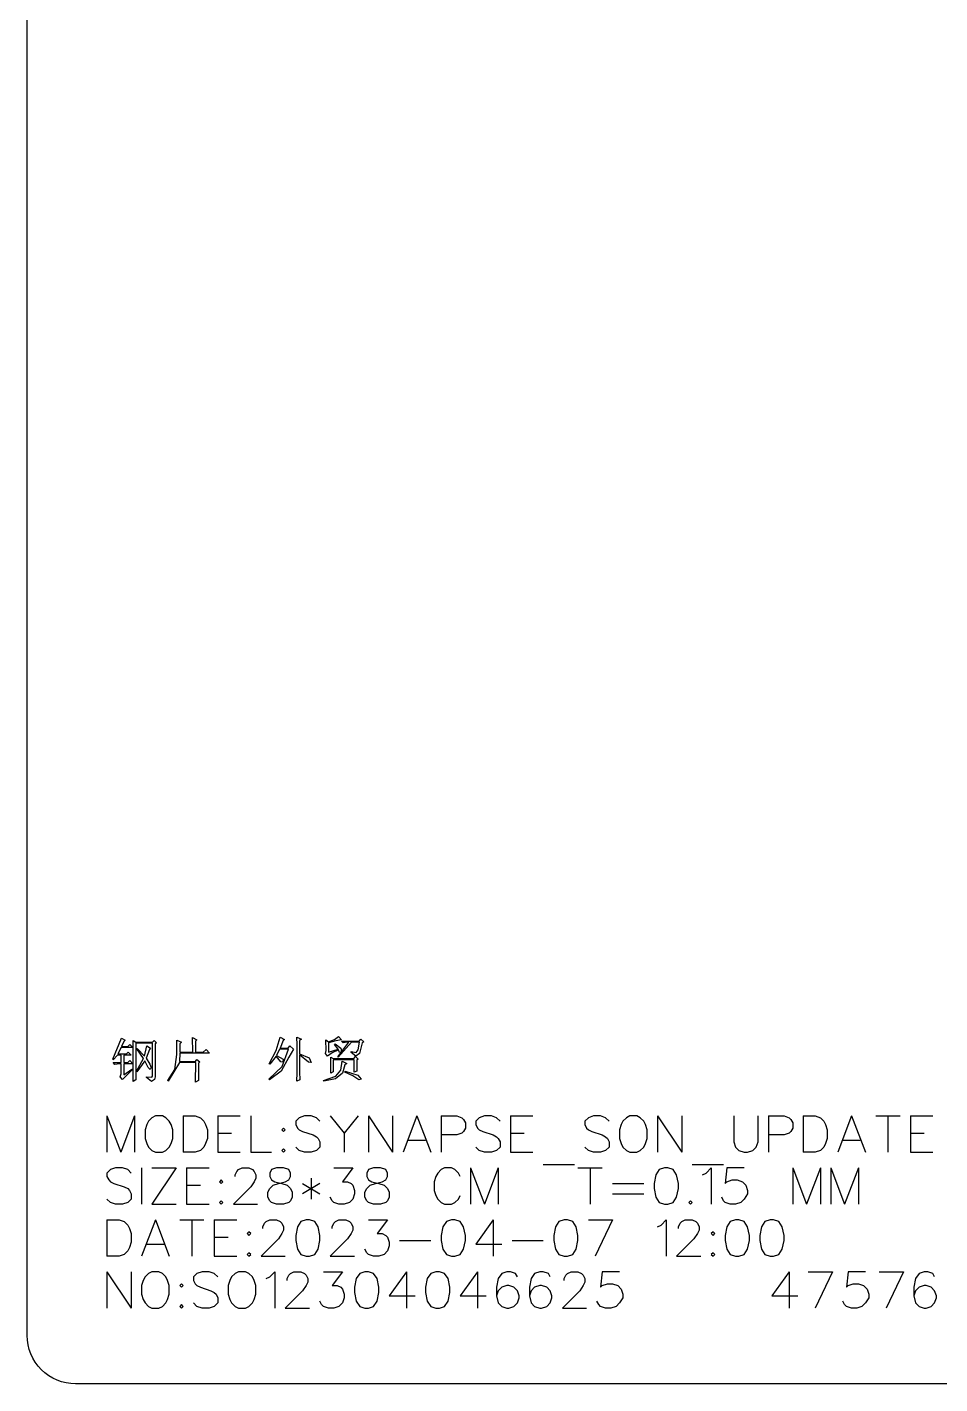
# Model space of a CAD drawing. Extents: x -190 to 190, y -140 to 140.
# Drawn here: x -190 to -95.9, y -140 to 0 of the extents above; entities that cross this region are included whole.
import ezdxf

# ---------------------------------------------------------------- set-up
doc = ezdxf.new("R2010")
doc.units = 0
doc.header["$MEASUREMENT"] = 0
doc.layers.get('0').update_dxf_attribs({"linetype": 'CONTINUOUS'})

msp = doc.modelspace()

# ---------------------------------------------------------------- linework, layer by layer
msp.add_lwpolyline([(-190.000156, 134.999756, -0.414214), (-185.000176, 139.999746), (-185.000176, 139.999746), (184.999844, 139.999746), (184.999844, 139.999746, -0.414214), (189.999824, 134.999756), (189.999824, 134.999756), (189.999824, -135.000244), (189.999824, -135.000244, -0.414214), (184.999844, -140.000234), (184.999844, -140.000234), (-185.000176, -140.000234), (-185.000176, -140.000234, -0.414214), (-190.000156, -135.000244), (-190.000156, -135.000244), (-190.000156, 134.999756)], format="xyb")
for points in [[(-180.035879, -108.10916), (-179.197871, -107.525166), (-179.197871, -107.525166), (-179.146895, -107.576162), (-179.146895, -107.576162), (-180.162871, -108.617168), (-180.162871, -108.617168), (-180.390879, -108.338164), (-180.390879, -108.338164), (-180.314883, -108.033164), (-180.314883, -108.033164), (-180.314883, -106.991172), (-180.314883, -106.991172), (-180.467871, -106.991172), (-180.467871, -106.991172), (-180.949883, -107.042168), (-180.949883, -107.042168), (-181.127871, -106.86417), (-181.127871, -106.86417), (-180.314883, -106.86417), (-180.314883, -106.86417), (-180.314883, -106.077168), (-180.314883, -106.077168), (-180.695879, -106.077168), (-180.695879, -106.077168), (-181.127871, -106.560166), (-181.127871, -106.560166), (-181.178887, -106.50916), (-181.178887, -106.50916), (-180.263867, -104.32416), (-180.263867, -104.32416), (-179.882891, -104.553164), (-179.882891, -104.553164), (-180.035879, -104.680166), (-180.035879, -104.680166), (-180.263867, -105.188164), (-180.263867, -105.188164), (-179.628887, -105.188164), (-179.628887, -105.188164), (-179.400879, -104.985166), (-179.400879, -104.985166), (-179.095879, -105.315166), (-179.095879, -105.315166), (-180.289883, -105.315166), (-180.289883, -105.315166), (-180.644883, -105.950166), (-180.644883, -105.950166), (-179.755879, -105.950166), (-179.755879, -105.950166), (-179.578887, -105.772168), (-179.578887, -105.772168), (-179.273867, -106.077168), (-179.273867, -106.077168), (-180.035879, -106.077168), (-180.035879, -106.077168), (-180.035879, -106.86417), (-180.035879, -106.86417), (-179.628887, -106.86417), (-179.628887, -106.86417), (-179.400879, -106.636162), (-179.400879, -106.636162), (-179.095879, -106.991172), (-179.095879, -106.991172), (-180.035879, -106.991172), (-180.035879, -106.991172), (-180.035879, -108.10916)], [(-179.070879, -108.795166), (-179.070879, -106.636162), (-179.070879, -106.636162), (-179.070879, -104.578164), (-179.070879, -104.578164), (-178.790879, -104.756162), (-178.790879, -104.756162), (-177.088887, -104.756162), (-177.088887, -104.756162), (-176.911875, -104.578164), (-176.911875, -104.578164), (-176.657891, -104.832168), (-176.657891, -104.832168), (-176.784863, -104.93417), (-176.784863, -104.93417), (-176.784863, -108.338164), (-176.784863, -108.338164), (-176.860879, -108.592168), (-176.860879, -108.592168), (-177.165879, -108.795166), (-177.165879, -108.795166), (-177.698887, -108.388174), (-177.698887, -108.388174), (-177.698887, -108.312158), (-177.698887, -108.312158), (-177.139883, -108.363164), (-177.139883, -108.363164), (-177.063887, -108.261172), (-177.063887, -108.261172), (-177.063887, -104.858164), (-177.063887, -104.858164), (-178.790879, -104.858164), (-178.790879, -104.858164), (-178.790879, -108.007158), (-178.790879, -108.007158), (-178.790879, -108.642158), (-178.790879, -108.642158), (-179.070879, -108.795166)], [(-174.269863, -105.89917), (-174.294883, -106.737168), (-174.294883, -106.737168), (-172.643867, -106.737168), (-172.643867, -106.737168), (-172.516875, -106.53417), (-172.516875, -106.53417), (-172.186875, -106.788154), (-172.186875, -106.788154), (-172.339863, -106.915156), (-172.339863, -106.915156), (-172.313867, -108.71917), (-172.313867, -108.71917), (-172.643867, -108.871162), (-172.643867, -108.871162), (-172.618887, -106.86417), (-172.618887, -106.86417), (-174.294883, -106.86417), (-174.294883, -106.86417), (-175.463887, -108.76916), (-175.463887, -108.76916), (-175.488867, -108.693164), (-175.488867, -108.693164), (-174.752871, -107.576162), (-174.752871, -107.576162), (-174.548887, -106.026172), (-174.548887, -106.026172), (-174.548887, -104.528154), (-174.548887, -104.528154), (-174.091875, -104.756162), (-174.091875, -104.756162), (-174.269863, -104.90917), (-174.269863, -104.90917), (-174.269863, -105.772168), (-174.269863, -105.772168), (-172.923887, -105.772168), (-172.923887, -105.772168), (-172.948887, -104.27417), (-172.948887, -104.27417), (-172.491875, -104.502168), (-172.491875, -104.502168), (-172.643867, -104.655166), (-172.643867, -104.655166), (-172.643867, -105.772168), (-172.643867, -105.772168), (-171.831875, -105.772168), (-171.831875, -105.772168), (-171.526875, -105.493154), (-171.526875, -105.493154), (-171.196875, -105.89917), (-171.196875, -105.89917), (-174.269863, -105.89917)], [(-163.916309, -104.227168), (-163.459111, -104.481172), (-163.459111, -104.481172), (-163.611514, -104.582773), (-163.611514, -104.582773), (-163.916309, -105.370166), (-163.916309, -105.370166), (-163.078115, -105.370166), (-163.078115, -105.370166), (-162.925703, -105.141563), (-162.925703, -105.141563), (-162.519307, -105.471777), (-162.519307, -105.471777), (-163.001914, -106.309961), (-163.001914, -106.309961), (-163.814707, -107.757764), (-163.814707, -107.757764), (-165.008516, -108.621377), (-165.008516, -108.621377), (-165.059316, -108.570576), (-165.059316, -108.570576), (-163.713115, -107.249766), (-163.713115, -107.249766), (-163.052705, -105.471777), (-163.052705, -105.471777), (-163.967109, -105.471777), (-163.967109, -105.471777), (-164.271914, -106.132168), (-164.271914, -106.132168), (-163.611514, -106.513174), (-163.611514, -106.513174), (-163.636904, -106.817979), (-163.636904, -106.817979), (-163.840117, -106.767158), (-163.840117, -106.767158), (-164.322695, -106.208369), (-164.322695, -106.208369), (-164.983105, -107.021172), (-164.983105, -107.021172), (-165.033906, -106.970371), (-165.033906, -106.970371), (-164.322695, -105.62417), (-164.322695, -105.62417), (-163.916309, -104.227168)], [(-161.909717, -106.055977), (-161.909717, -107.808574), (-161.909717, -107.808574), (-161.884307, -108.621377), (-161.884307, -108.621377), (-162.189111, -108.77377), (-162.189111, -108.77377), (-162.163701, -107.910176), (-162.163701, -107.910176), (-162.163701, -105.039971), (-162.163701, -105.039971), (-162.189111, -104.227168), (-162.189111, -104.227168), (-161.706504, -104.430361), (-161.706504, -104.430361), (-161.909717, -104.582773), (-161.909717, -104.582773), (-161.909717, -105.954365), (-161.909717, -105.954365), (-160.919111, -106.360762), (-160.919111, -106.360762), (-160.715908, -106.843369), (-160.715908, -106.843369), (-160.995303, -106.817979), (-160.995303, -106.817979), (-161.909717, -106.055977)], [(-158.91251, -105.776563), (-157.921914, -105.471777), (-157.921914, -105.471777), (-158.3029, -104.98917), (-158.3029, -104.98917), (-158.252109, -104.938369), (-158.252109, -104.938369), (-157.64251, -105.370166), (-157.64251, -105.370166), (-157.591719, -105.751172), (-157.591719, -105.751172), (-157.794912, -105.801973), (-157.794912, -105.801973), (-157.896504, -105.547969), (-157.896504, -105.547969), (-158.531514, -105.852764), (-158.531514, -105.852764), (-159.039512, -106.208369), (-159.039512, -106.208369), (-159.242705, -105.928975), (-159.242705, -105.928975), (-159.166514, -105.62417), (-159.166514, -105.62417), (-159.191904, -104.506563), (-159.191904, -104.506563), (-158.91251, -104.709775), (-158.91251, -104.709775), (-158.3029, -104.481172), (-158.3029, -104.481172), (-157.896504, -104.150967), (-157.896504, -104.150967), (-157.566309, -104.506563), (-157.566309, -104.506563), (-158.150508, -104.608164), (-158.150508, -104.608164), (-158.91251, -104.811367), (-158.91251, -104.811367), (-158.91251, -105.776563)], [(-157.591719, -104.633574), (-155.76291, -104.633574), (-155.76291, -104.633574), (-155.585107, -104.430361), (-155.585107, -104.430361), (-155.280303, -104.709775), (-155.280303, -104.709775), (-155.458105, -104.811367), (-155.458105, -104.811367), (-155.712109, -105.903564), (-155.712109, -105.903564), (-156.118516, -106.208369), (-156.118516, -106.208369), (-156.601113, -105.801973), (-156.601113, -105.801973), (-156.575713, -105.725762), (-156.575713, -105.725762), (-156.067715, -105.801973), (-156.067715, -105.801973), (-155.864512, -105.547969), (-155.864512, -105.547969), (-155.7375, -104.760576), (-155.7375, -104.760576), (-156.550303, -104.760576), (-156.550303, -104.760576), (-157.921914, -106.309961), (-157.921914, -106.309961), (-157.947314, -106.25917), (-157.947314, -106.25917), (-156.829717, -104.760576), (-156.829717, -104.760576), (-156.956699, -104.760576), (-156.956699, -104.760576), (-157.413916, -104.811367), (-157.413916, -104.811367), (-157.591719, -104.633574)], [(-178.638867, -105.391162), (-177.901875, -106.17916), (-177.901875, -106.17916), (-177.647871, -105.137168), (-177.647871, -105.137168), (-177.266875, -105.366172), (-177.266875, -105.366172), (-177.393887, -105.493154), (-177.393887, -105.493154), (-177.723887, -106.407168), (-177.723887, -106.407168), (-177.342871, -107.017158), (-177.342871, -107.017158), (-177.215879, -107.372168), (-177.215879, -107.372168), (-177.317871, -107.576162), (-177.317871, -107.576162), (-177.520879, -107.372168), (-177.520879, -107.372168), (-177.850879, -106.687158), (-177.850879, -106.687158), (-178.689883, -107.80416), (-178.689883, -107.80416), (-178.739883, -107.753174), (-178.739883, -107.753174), (-178.003887, -106.433164), (-178.003887, -106.433164), (-178.689883, -105.442168), (-178.689883, -105.442168), (-178.638867, -105.391162)], [(-156.016914, -106.614766), (-155.991514, -107.757764), (-155.991514, -107.757764), (-156.270908, -107.859375), (-156.270908, -107.859375), (-156.270908, -106.563975), (-156.270908, -106.563975), (-158.429902, -106.563975), (-158.429902, -106.563975), (-158.429902, -107.808574), (-158.429902, -107.808574), (-158.683906, -107.935566), (-158.683906, -107.935566), (-158.683906, -107.148174), (-158.683906, -107.148174), (-158.683906, -106.309961), (-158.683906, -106.309961), (-158.429902, -106.436973), (-158.429902, -106.436973), (-156.296309, -106.436973), (-156.296309, -106.436973), (-156.143906, -106.233779), (-156.143906, -106.233779), (-155.864512, -106.487764), (-155.864512, -106.487764), (-156.016914, -106.614766)], [(-157.515508, -106.716367), (-157.03291, -106.944961), (-157.03291, -106.944961), (-157.236113, -107.071963), (-157.236113, -107.071963), (-157.490107, -107.960967), (-157.490107, -107.960967), (-158.201309, -108.519766), (-158.201309, -108.519766), (-159.420508, -108.77377), (-159.420508, -108.77377), (-159.445908, -108.697559), (-159.445908, -108.697559), (-158.150508, -108.265771), (-158.150508, -108.265771), (-157.64251, -107.630771), (-157.64251, -107.630771), (-157.515508, -106.716367)], [(-157.236113, -107.833965), (-157.210703, -107.757764), (-157.210703, -107.757764), (-155.889912, -108.13877), (-155.889912, -108.13877), (-155.559707, -108.570576), (-155.559707, -108.570576), (-155.788301, -108.646768), (-155.788301, -108.646768), (-156.39791, -108.214971), (-156.39791, -108.214971), (-157.236113, -107.833965)], [(-181.77125, -112.361357), (-181.77125, -116.111357)], [(-181.77125, -112.361357), (-180.342676, -116.111357)], [(-178.914102, -112.361357), (-180.342676, -116.111357)], [(-178.914102, -112.361357), (-178.914102, -116.111357)], [(-176.77123, -112.361357), (-177.128398, -112.539932), (-177.128398, -112.539932), (-177.485527, -112.89707), (-177.485527, -112.89707), (-177.664102, -113.254219), (-177.664102, -113.254219), (-177.842676, -113.789932), (-177.842676, -113.789932), (-177.842676, -114.682783), (-177.842676, -114.682783), (-177.664102, -115.218506), (-177.664102, -115.218506), (-177.485527, -115.575645), (-177.485527, -115.575645), (-177.128398, -115.932773), (-177.128398, -115.932773), (-176.77123, -116.111357), (-176.77123, -116.111357), (-176.056953, -116.111357), (-176.056953, -116.111357), (-175.699824, -115.932773), (-175.699824, -115.932773), (-175.342676, -115.575645), (-175.342676, -115.575645), (-175.164102, -115.218506), (-175.164102, -115.218506), (-174.985527, -114.682783), (-174.985527, -114.682783), (-174.985527, -113.789932), (-174.985527, -113.789932), (-175.164102, -113.254219), (-175.164102, -113.254219), (-175.342676, -112.89707), (-175.342676, -112.89707), (-175.699824, -112.539932), (-175.699824, -112.539932), (-176.056953, -112.361357), (-176.056953, -112.361357), (-176.77123, -112.361357)], [(-173.914102, -112.361357), (-173.914102, -116.111357)], [(-173.914102, -112.361357), (-172.664102, -112.361357), (-172.664102, -112.361357), (-172.128379, -112.539932), (-172.128379, -112.539932), (-171.77125, -112.89707), (-171.77125, -112.89707), (-171.592676, -113.254219), (-171.592676, -113.254219), (-171.414102, -113.789932), (-171.414102, -113.789932), (-171.414102, -114.682783), (-171.414102, -114.682783), (-171.592676, -115.218506), (-171.592676, -115.218506), (-171.77125, -115.575645), (-171.77125, -115.575645), (-172.128379, -115.932773), (-172.128379, -115.932773), (-172.664102, -116.111357), (-172.664102, -116.111357), (-173.914102, -116.111357)], [(-170.342676, -112.361357), (-170.342676, -116.111357)], [(-170.342676, -112.361357), (-168.02125, -112.361357)], [(-166.949805, -112.361357), (-166.949805, -116.111357)], [(-159.806953, -112.89707), (-160.164102, -112.539932), (-160.164102, -112.539932), (-160.699814, -112.361357), (-160.699814, -112.361357), (-161.414102, -112.361357), (-161.414102, -112.361357), (-161.949814, -112.539932), (-161.949814, -112.539932), (-162.306963, -112.89707), (-162.306963, -112.89707), (-162.306963, -113.254219), (-162.306963, -113.254219), (-162.128389, -113.611357), (-162.128389, -113.611357), (-161.949814, -113.789932), (-161.949814, -113.789932), (-161.592676, -113.968496), (-161.592676, -113.968496), (-160.52124, -114.325645), (-160.52124, -114.325645), (-160.164102, -114.504219), (-160.164102, -114.504219), (-159.985527, -114.682783), (-159.985527, -114.682783), (-159.806953, -115.039932), (-159.806953, -115.039932), (-159.806953, -115.575645), (-159.806953, -115.575645), (-160.164102, -115.932773), (-160.164102, -115.932773), (-160.699814, -116.111357), (-160.699814, -116.111357), (-161.414102, -116.111357), (-161.414102, -116.111357), (-161.949814, -115.932773), (-161.949814, -115.932773), (-162.306963, -115.575645)], [(-158.735527, -112.361357), (-157.306953, -114.14707), (-157.306953, -114.14707), (-157.306953, -116.111357)], [(-155.878379, -112.361357), (-157.306953, -114.14707)], [(-154.806953, -112.361357), (-154.806953, -116.111357)], [(-154.806953, -112.361357), (-152.306963, -116.111357)], [(-152.306963, -112.361357), (-152.306963, -116.111357)], [(-149.806963, -112.361357), (-151.235537, -116.111357)], [(-149.806963, -112.361357), (-148.378389, -116.111357)], [(-147.306963, -112.361357), (-147.306963, -116.111357)], [(-147.306963, -112.361357), (-145.699814, -112.361357), (-145.699814, -112.361357), (-145.164102, -112.539932), (-145.164102, -112.539932), (-144.985527, -112.718496), (-144.985527, -112.718496), (-144.806963, -113.075645), (-144.806963, -113.075645), (-144.806963, -113.611357), (-144.806963, -113.611357), (-144.985527, -113.968496), (-144.985527, -113.968496), (-145.164102, -114.14707), (-145.164102, -114.14707), (-145.699814, -114.325645), (-145.699814, -114.325645), (-147.306963, -114.325645)], [(-141.235527, -112.89707), (-141.592686, -112.539932), (-141.592686, -112.539932), (-142.128389, -112.361357), (-142.128389, -112.361357), (-142.842676, -112.361357), (-142.842676, -112.361357), (-143.378389, -112.539932), (-143.378389, -112.539932), (-143.735527, -112.89707), (-143.735527, -112.89707), (-143.735527, -113.254219), (-143.735527, -113.254219), (-143.556963, -113.611357), (-143.556963, -113.611357), (-143.378389, -113.789932), (-143.378389, -113.789932), (-143.02124, -113.968496), (-143.02124, -113.968496), (-141.949814, -114.325645), (-141.949814, -114.325645), (-141.592686, -114.504219), (-141.592686, -114.504219), (-141.414102, -114.682783), (-141.414102, -114.682783), (-141.235527, -115.039932), (-141.235527, -115.039932), (-141.235527, -115.575645), (-141.235527, -115.575645), (-141.592686, -115.932773), (-141.592686, -115.932773), (-142.128389, -116.111357), (-142.128389, -116.111357), (-142.842676, -116.111357), (-142.842676, -116.111357), (-143.378389, -115.932773), (-143.378389, -115.932773), (-143.735527, -115.575645)], [(-140.164111, -112.361357), (-140.164111, -116.111357)], [(-140.164111, -112.361357), (-137.842666, -112.361357)], [(-129.985527, -112.89707), (-130.342676, -112.539932), (-130.342676, -112.539932), (-130.878389, -112.361357), (-130.878389, -112.361357), (-131.592676, -112.361357), (-131.592676, -112.361357), (-132.128389, -112.539932), (-132.128389, -112.539932), (-132.485537, -112.89707), (-132.485537, -112.89707), (-132.485537, -113.254219), (-132.485537, -113.254219), (-132.306963, -113.611357), (-132.306963, -113.611357), (-132.128389, -113.789932), (-132.128389, -113.789932), (-131.77125, -113.968496), (-131.77125, -113.968496), (-130.699814, -114.325645), (-130.699814, -114.325645), (-130.342676, -114.504219), (-130.342676, -114.504219), (-130.164102, -114.682783), (-130.164102, -114.682783), (-129.985527, -115.039932), (-129.985527, -115.039932), (-129.985527, -115.575645), (-129.985527, -115.575645), (-130.342676, -115.932773), (-130.342676, -115.932773), (-130.878389, -116.111357), (-130.878389, -116.111357), (-131.592676, -116.111357), (-131.592676, -116.111357), (-132.128389, -115.932773), (-132.128389, -115.932773), (-132.485537, -115.575645)], [(-127.842676, -112.361357), (-128.199814, -112.539932), (-128.199814, -112.539932), (-128.556963, -112.89707), (-128.556963, -112.89707), (-128.735527, -113.254219), (-128.735527, -113.254219), (-128.914102, -113.789932), (-128.914102, -113.789932), (-128.914102, -114.682783), (-128.914102, -114.682783), (-128.735527, -115.218506), (-128.735527, -115.218506), (-128.556963, -115.575645), (-128.556963, -115.575645), (-128.199814, -115.932773), (-128.199814, -115.932773), (-127.842676, -116.111357), (-127.842676, -116.111357), (-127.128389, -116.111357), (-127.128389, -116.111357), (-126.77124, -115.932773), (-126.77124, -115.932773), (-126.414102, -115.575645), (-126.414102, -115.575645), (-126.235527, -115.218506), (-126.235527, -115.218506), (-126.056953, -114.682783), (-126.056953, -114.682783), (-126.056953, -113.789932), (-126.056953, -113.789932), (-126.235527, -113.254219), (-126.235527, -113.254219), (-126.414102, -112.89707), (-126.414102, -112.89707), (-126.77124, -112.539932), (-126.77124, -112.539932), (-127.128389, -112.361357), (-127.128389, -112.361357), (-127.842676, -112.361357)], [(-124.985537, -112.361357), (-124.985537, -116.111357)], [(-124.985537, -112.361357), (-122.485537, -116.111357)], [(-122.485537, -112.361357), (-122.485537, -116.111357)], [(-117.128398, -112.361357), (-117.128398, -115.039932), (-117.128398, -115.039932), (-116.949814, -115.575645), (-116.949814, -115.575645), (-116.592676, -115.932773), (-116.592676, -115.932773), (-116.056963, -116.111357), (-116.056963, -116.111357), (-115.699824, -116.111357), (-115.699824, -116.111357), (-115.164111, -115.932773), (-115.164111, -115.932773), (-114.806963, -115.575645), (-114.806963, -115.575645), (-114.628389, -115.039932), (-114.628389, -115.039932), (-114.628389, -112.361357)], [(-113.556963, -112.361357), (-113.556963, -116.111357)], [(-113.556963, -112.361357), (-111.949814, -112.361357), (-111.949814, -112.361357), (-111.414102, -112.539932), (-111.414102, -112.539932), (-111.235537, -112.718496), (-111.235537, -112.718496), (-111.056963, -113.075645), (-111.056963, -113.075645), (-111.056963, -113.611357), (-111.056963, -113.611357), (-111.235537, -113.968496), (-111.235537, -113.968496), (-111.414102, -114.14707), (-111.414102, -114.14707), (-111.949814, -114.325645), (-111.949814, -114.325645), (-113.556963, -114.325645)], [(-109.985537, -112.361357), (-109.985537, -116.111357)], [(-109.985537, -112.361357), (-108.735527, -112.361357), (-108.735527, -112.361357), (-108.199824, -112.539932), (-108.199824, -112.539932), (-107.842676, -112.89707), (-107.842676, -112.89707), (-107.664111, -113.254219), (-107.664111, -113.254219), (-107.485537, -113.789932), (-107.485537, -113.789932), (-107.485537, -114.682783), (-107.485537, -114.682783), (-107.664111, -115.218506), (-107.664111, -115.218506), (-107.842676, -115.575645), (-107.842676, -115.575645), (-108.199824, -115.932773), (-108.199824, -115.932773), (-108.735527, -116.111357), (-108.735527, -116.111357), (-109.985537, -116.111357)], [(-104.985537, -112.361357), (-106.414102, -116.111357)], [(-104.985537, -112.361357), (-103.556963, -116.111357)], [(-102.485537, -112.361357), (-99.985537, -112.361357)], [(-101.235527, -112.361357), (-101.235527, -116.111357)], [(-98.914111, -112.361357), (-98.914111, -116.111357)], [(-98.914111, -112.361357), (-96.592676, -112.361357)], [(-170.342676, -114.14707), (-168.914102, -114.14707)], [(-163.556963, -113.611357), (-163.735527, -113.789932), (-163.735527, -113.789932), (-163.556963, -113.968496), (-163.556963, -113.968496), (-163.378389, -113.789932), (-163.378389, -113.789932), (-163.556963, -113.611357)], [(-140.164111, -114.14707), (-138.735537, -114.14707)], [(-98.914111, -114.14707), (-97.485537, -114.14707)], [(-170.342676, -116.111357), (-168.02125, -116.111357)], [(-166.949805, -116.111357), (-164.806953, -116.111357)], [(-163.556963, -115.754219), (-163.735527, -115.932773), (-163.735527, -115.932773), (-163.556963, -116.111357), (-163.556963, -116.111357), (-163.378389, -115.932773), (-163.378389, -115.932773), (-163.556963, -115.754219)], [(-150.699824, -114.861357), (-148.914102, -114.861357)], [(-140.164111, -116.111357), (-137.842666, -116.111357)], [(-105.878389, -114.861357), (-104.092676, -114.861357)], [(-98.914111, -116.111357), (-96.592676, -116.111357)], [(-136.77125, -117.361348), (-133.556963, -117.361348)], [(-121.414111, -117.361348), (-118.199814, -117.361348)], [(-179.27125, -118.254219), (-179.628379, -117.897061), (-179.628379, -117.897061), (-180.164102, -117.718506), (-180.164102, -117.718506), (-180.878379, -117.718506), (-180.878379, -117.718506), (-181.414102, -117.897061), (-181.414102, -117.897061), (-181.77125, -118.254219), (-181.77125, -118.254219), (-181.77125, -118.611348), (-181.77125, -118.611348), (-181.592676, -118.968506), (-181.592676, -118.968506), (-181.414102, -119.147061), (-181.414102, -119.147061), (-181.056953, -119.325635), (-181.056953, -119.325635), (-179.985527, -119.682793), (-179.985527, -119.682793), (-179.628379, -119.861348), (-179.628379, -119.861348), (-179.449805, -120.039922), (-179.449805, -120.039922), (-179.27125, -120.39708), (-179.27125, -120.39708), (-179.27125, -120.932783), (-179.27125, -120.932783), (-179.628379, -121.289922), (-179.628379, -121.289922), (-180.164102, -121.468496), (-180.164102, -121.468496), (-180.878379, -121.468496), (-180.878379, -121.468496), (-181.414102, -121.289922), (-181.414102, -121.289922), (-181.77125, -120.932783)], [(-178.199805, -117.718506), (-178.199805, -121.468496)], [(-174.628398, -117.718506), (-177.128398, -121.468496)], [(-177.128398, -117.718506), (-174.628398, -117.718506)], [(-173.556953, -117.718506), (-173.556953, -121.468496)], [(-173.556953, -117.718506), (-171.235527, -117.718506)], [(-169.985527, -118.968506), (-170.164102, -119.147061), (-170.164102, -119.147061), (-169.985527, -119.325635), (-169.985527, -119.325635), (-169.806953, -119.147061), (-169.806953, -119.147061), (-169.985527, -118.968506)], [(-168.556953, -118.611348), (-168.556953, -118.432793), (-168.556953, -118.432793), (-168.378379, -118.075635), (-168.378379, -118.075635), (-168.199824, -117.897061), (-168.199824, -117.897061), (-167.842676, -117.718506), (-167.842676, -117.718506), (-167.128379, -117.718506), (-167.128379, -117.718506), (-166.77125, -117.897061), (-166.77125, -117.897061), (-166.592676, -118.075635), (-166.592676, -118.075635), (-166.414102, -118.432793), (-166.414102, -118.432793), (-166.414102, -118.789922), (-166.414102, -118.789922), (-166.592676, -119.147061), (-166.592676, -119.147061), (-166.949805, -119.682793), (-166.949805, -119.682793), (-168.735527, -121.468496), (-168.735527, -121.468496), (-166.235527, -121.468496)], [(-164.27125, -117.718506), (-164.806953, -117.897061), (-164.806953, -117.897061), (-164.985527, -118.254219), (-164.985527, -118.254219), (-164.985527, -118.611348), (-164.985527, -118.611348), (-164.806953, -118.968506), (-164.806953, -118.968506), (-164.449805, -119.147061), (-164.449805, -119.147061), (-163.735527, -119.325635), (-163.735527, -119.325635), (-163.199814, -119.504209), (-163.199814, -119.504209), (-162.842676, -119.861348), (-162.842676, -119.861348), (-162.664102, -120.218496), (-162.664102, -120.218496), (-162.664102, -120.754209), (-162.664102, -120.754209), (-162.842676, -121.111348), (-162.842676, -121.111348), (-163.02124, -121.289922), (-163.02124, -121.289922), (-163.556963, -121.468496), (-163.556963, -121.468496), (-164.27125, -121.468496), (-164.27125, -121.468496), (-164.806953, -121.289922), (-164.806953, -121.289922), (-164.985527, -121.111348), (-164.985527, -121.111348), (-165.164102, -120.754209), (-165.164102, -120.754209), (-165.164102, -120.218496), (-165.164102, -120.218496), (-164.985527, -119.861348), (-164.985527, -119.861348), (-164.628379, -119.504209), (-164.628379, -119.504209), (-164.092676, -119.325635), (-164.092676, -119.325635), (-163.378389, -119.147061), (-163.378389, -119.147061), (-163.02124, -118.968506), (-163.02124, -118.968506), (-162.842676, -118.611348), (-162.842676, -118.611348), (-162.842676, -118.254219), (-162.842676, -118.254219), (-163.02124, -117.897061), (-163.02124, -117.897061), (-163.556963, -117.718506), (-163.556963, -117.718506), (-164.27125, -117.718506)], [(-160.699814, -118.789922), (-160.699814, -120.932783)], [(-158.378389, -117.718506), (-156.414111, -117.718506), (-156.414111, -117.718506), (-157.485527, -119.147061), (-157.485527, -119.147061), (-156.949814, -119.147061), (-156.949814, -119.147061), (-156.592666, -119.325635), (-156.592666, -119.325635), (-156.414111, -119.504209), (-156.414111, -119.504209), (-156.235527, -120.039922), (-156.235527, -120.039922), (-156.235527, -120.39708), (-156.235527, -120.39708), (-156.414111, -120.932783), (-156.414111, -120.932783), (-156.77124, -121.289922), (-156.77124, -121.289922), (-157.306953, -121.468496), (-157.306953, -121.468496), (-157.842666, -121.468496), (-157.842666, -121.468496), (-158.378389, -121.289922), (-158.378389, -121.289922), (-158.556953, -121.111348), (-158.556953, -121.111348), (-158.735527, -120.754209)], [(-154.27124, -117.718506), (-154.806953, -117.897061), (-154.806953, -117.897061), (-154.985527, -118.254219), (-154.985527, -118.254219), (-154.985527, -118.611348), (-154.985527, -118.611348), (-154.806953, -118.968506), (-154.806953, -118.968506), (-154.449824, -119.147061), (-154.449824, -119.147061), (-153.735537, -119.325635), (-153.735537, -119.325635), (-153.199824, -119.504209), (-153.199824, -119.504209), (-152.842666, -119.861348), (-152.842666, -119.861348), (-152.664111, -120.218496), (-152.664111, -120.218496), (-152.664111, -120.754209), (-152.664111, -120.754209), (-152.842666, -121.111348), (-152.842666, -121.111348), (-153.02125, -121.289922), (-153.02125, -121.289922), (-153.556953, -121.468496), (-153.556953, -121.468496), (-154.27124, -121.468496), (-154.27124, -121.468496), (-154.806953, -121.289922), (-154.806953, -121.289922), (-154.985527, -121.111348), (-154.985527, -121.111348), (-155.164111, -120.754209), (-155.164111, -120.754209), (-155.164111, -120.218496), (-155.164111, -120.218496), (-154.985527, -119.861348), (-154.985527, -119.861348), (-154.628379, -119.504209), (-154.628379, -119.504209), (-154.092666, -119.325635), (-154.092666, -119.325635), (-153.378398, -119.147061), (-153.378398, -119.147061), (-153.02125, -118.968506), (-153.02125, -118.968506), (-152.842666, -118.611348), (-152.842666, -118.611348), (-152.842666, -118.254219), (-152.842666, -118.254219), (-153.02125, -117.897061), (-153.02125, -117.897061), (-153.556953, -117.718506), (-153.556953, -117.718506), (-154.27124, -117.718506)], [(-145.342676, -118.611348), (-145.52125, -118.254219), (-145.52125, -118.254219), (-145.878389, -117.897061), (-145.878389, -117.897061), (-146.235527, -117.718506), (-146.235527, -117.718506), (-146.949814, -117.718506), (-146.949814, -117.718506), (-147.306963, -117.897061), (-147.306963, -117.897061), (-147.664102, -118.254219), (-147.664102, -118.254219), (-147.842676, -118.611348), (-147.842676, -118.611348), (-148.02125, -119.147061), (-148.02125, -119.147061), (-148.02125, -120.039922), (-148.02125, -120.039922), (-147.842676, -120.575635), (-147.842676, -120.575635), (-147.664102, -120.932783), (-147.664102, -120.932783), (-147.306963, -121.289922), (-147.306963, -121.289922), (-146.949814, -121.468496), (-146.949814, -121.468496), (-146.235527, -121.468496), (-146.235527, -121.468496), (-145.878389, -121.289922), (-145.878389, -121.289922), (-145.52125, -120.932783), (-145.52125, -120.932783), (-145.342676, -120.575635)], [(-144.27124, -117.718506), (-144.27124, -121.468496)], [(-144.27124, -117.718506), (-142.842676, -121.468496)], [(-141.414102, -117.718506), (-142.842676, -121.468496)], [(-141.414102, -117.718506), (-141.414102, -121.468496)], [(-133.199814, -117.718506), (-130.699814, -117.718506)], [(-131.949814, -117.718506), (-131.949814, -121.468496)], [(-124.27125, -117.718506), (-124.806963, -117.897061), (-124.806963, -117.897061), (-125.164111, -118.432793), (-125.164111, -118.432793), (-125.342686, -119.325635), (-125.342686, -119.325635), (-125.342686, -119.861348), (-125.342686, -119.861348), (-125.164111, -120.754209), (-125.164111, -120.754209), (-124.806963, -121.289922), (-124.806963, -121.289922), (-124.27125, -121.468496), (-124.27125, -121.468496), (-123.914111, -121.468496), (-123.914111, -121.468496), (-123.378398, -121.289922), (-123.378398, -121.289922), (-123.02125, -120.754209), (-123.02125, -120.754209), (-122.842676, -119.861348), (-122.842676, -119.861348), (-122.842676, -119.325635), (-122.842676, -119.325635), (-123.02125, -118.432793), (-123.02125, -118.432793), (-123.378398, -117.897061), (-123.378398, -117.897061), (-123.914111, -117.718506), (-123.914111, -117.718506), (-124.27125, -117.718506)], [(-120.342676, -118.432793), (-119.985537, -118.254219), (-119.985537, -118.254219), (-119.449824, -117.718506), (-119.449824, -117.718506), (-119.449824, -121.468496)], [(-116.056963, -117.718506), (-117.842676, -117.718506), (-117.842676, -117.718506), (-118.02125, -119.325635), (-118.02125, -119.325635), (-117.842676, -119.147061), (-117.842676, -119.147061), (-117.306963, -118.968506), (-117.306963, -118.968506), (-116.77125, -118.968506), (-116.77125, -118.968506), (-116.235527, -119.147061), (-116.235527, -119.147061), (-115.878389, -119.504209), (-115.878389, -119.504209), (-115.699824, -120.039922), (-115.699824, -120.039922), (-115.699824, -120.39708), (-115.699824, -120.39708), (-116.056963, -120.932783), (-116.056963, -120.932783), (-116.414111, -121.289922), (-116.414111, -121.289922), (-116.949814, -121.468496), (-116.949814, -121.468496), (-117.485527, -121.468496), (-117.485527, -121.468496), (-118.02125, -121.289922), (-118.02125, -121.289922), (-118.199814, -121.111348), (-118.199814, -121.111348), (-118.378389, -120.754209)], [(-111.056963, -117.718506), (-111.056963, -121.468496)], [(-111.056963, -117.718506), (-109.628398, -121.468496)], [(-108.199824, -117.718506), (-109.628398, -121.468496)], [(-108.199824, -117.718506), (-108.199824, -121.468496)], [(-107.128389, -117.718506), (-107.128389, -121.468496)], [(-107.128389, -117.718506), (-105.699824, -121.468496)], [(-104.27125, -117.718506), (-105.699824, -121.468496)], [(-104.27125, -117.718506), (-104.27125, -121.468496)], [(-173.556953, -119.504209), (-172.128379, -119.504209)], [(-161.592676, -119.325635), (-159.806953, -120.39708)], [(-159.806953, -119.325635), (-161.592676, -120.39708)], [(-129.628389, -119.325635), (-126.414102, -119.325635)], [(-177.128398, -121.468496), (-174.628398, -121.468496)], [(-173.556953, -121.468496), (-171.235527, -121.468496)], [(-169.985527, -121.111348), (-170.164102, -121.289922), (-170.164102, -121.289922), (-169.985527, -121.468496), (-169.985527, -121.468496), (-169.806953, -121.289922), (-169.806953, -121.289922), (-169.985527, -121.111348)], [(-129.628389, -120.39708), (-126.414102, -120.39708)], [(-121.592676, -121.111348), (-121.77125, -121.289922), (-121.77125, -121.289922), (-121.592676, -121.468496), (-121.592676, -121.468496), (-121.414111, -121.289922), (-121.414111, -121.289922), (-121.592676, -121.111348)], [(-181.77125, -123.075635), (-181.77125, -126.825645)], [(-181.77125, -123.075635), (-180.52125, -123.075635), (-180.52125, -123.075635), (-179.985527, -123.254209), (-179.985527, -123.254209), (-179.628379, -123.611357), (-179.628379, -123.611357), (-179.449805, -123.968496), (-179.449805, -123.968496), (-179.27125, -124.504209), (-179.27125, -124.504209), (-179.27125, -125.39707), (-179.27125, -125.39707), (-179.449805, -125.932783), (-179.449805, -125.932783), (-179.628379, -126.289932), (-179.628379, -126.289932), (-179.985527, -126.64707), (-179.985527, -126.64707), (-180.52125, -126.825645), (-180.52125, -126.825645), (-181.77125, -126.825645)], [(-176.77123, -123.075635), (-178.199805, -126.825645)], [(-176.77123, -123.075635), (-175.342676, -126.825645)], [(-174.27125, -123.075635), (-171.77125, -123.075635)], [(-173.02125, -123.075635), (-173.02125, -126.825645)], [(-170.699824, -123.075635), (-170.699824, -126.825645)], [(-170.699824, -123.075635), (-168.378379, -123.075635)], [(-165.699805, -123.968496), (-165.699805, -123.789922), (-165.699805, -123.789922), (-165.52125, -123.432783), (-165.52125, -123.432783), (-165.342676, -123.254209), (-165.342676, -123.254209), (-164.985527, -123.075635), (-164.985527, -123.075635), (-164.27125, -123.075635), (-164.27125, -123.075635), (-163.914102, -123.254209), (-163.914102, -123.254209), (-163.735527, -123.432783), (-163.735527, -123.432783), (-163.556963, -123.789922), (-163.556963, -123.789922), (-163.556963, -124.14707), (-163.556963, -124.14707), (-163.735527, -124.504209), (-163.735527, -124.504209), (-164.092676, -125.039922), (-164.092676, -125.039922), (-165.878379, -126.825645), (-165.878379, -126.825645), (-163.378389, -126.825645)], [(-161.235527, -123.075635), (-161.77124, -123.254209), (-161.77124, -123.254209), (-162.128389, -123.789922), (-162.128389, -123.789922), (-162.306963, -124.682783), (-162.306963, -124.682783), (-162.306963, -125.218496), (-162.306963, -125.218496), (-162.128389, -126.111357), (-162.128389, -126.111357), (-161.77124, -126.64707), (-161.77124, -126.64707), (-161.235527, -126.825645), (-161.235527, -126.825645), (-160.878389, -126.825645), (-160.878389, -126.825645), (-160.342676, -126.64707), (-160.342676, -126.64707), (-159.985527, -126.111357), (-159.985527, -126.111357), (-159.806953, -125.218496), (-159.806953, -125.218496), (-159.806953, -124.682783), (-159.806953, -124.682783), (-159.985527, -123.789922), (-159.985527, -123.789922), (-160.342676, -123.254209), (-160.342676, -123.254209), (-160.878389, -123.075635), (-160.878389, -123.075635), (-161.235527, -123.075635)], [(-158.556953, -123.968496), (-158.556953, -123.789922), (-158.556953, -123.789922), (-158.378389, -123.432783), (-158.378389, -123.432783), (-158.199814, -123.254209), (-158.199814, -123.254209), (-157.842666, -123.075635), (-157.842666, -123.075635), (-157.128398, -123.075635), (-157.128398, -123.075635), (-156.77124, -123.254209), (-156.77124, -123.254209), (-156.592666, -123.432783), (-156.592666, -123.432783), (-156.414111, -123.789922), (-156.414111, -123.789922), (-156.414111, -124.14707), (-156.414111, -124.14707), (-156.592666, -124.504209), (-156.592666, -124.504209), (-156.949814, -125.039922), (-156.949814, -125.039922), (-158.735527, -126.825645), (-158.735527, -126.825645), (-156.235527, -126.825645)], [(-154.806953, -123.075635), (-152.842666, -123.075635), (-152.842666, -123.075635), (-153.914092, -124.504209), (-153.914092, -124.504209), (-153.378398, -124.504209), (-153.378398, -124.504209), (-153.02125, -124.682783), (-153.02125, -124.682783), (-152.842666, -124.861357), (-152.842666, -124.861357), (-152.664111, -125.39707), (-152.664111, -125.39707), (-152.664111, -125.754209), (-152.664111, -125.754209), (-152.842666, -126.289932), (-152.842666, -126.289932), (-153.199824, -126.64707), (-153.199824, -126.64707), (-153.735537, -126.825645), (-153.735537, -126.825645), (-154.27124, -126.825645), (-154.27124, -126.825645), (-154.806953, -126.64707), (-154.806953, -126.64707), (-154.985527, -126.468496), (-154.985527, -126.468496), (-155.164111, -126.111357)], [(-146.235527, -123.075635), (-146.77125, -123.254209), (-146.77125, -123.254209), (-147.128389, -123.789922), (-147.128389, -123.789922), (-147.306963, -124.682783), (-147.306963, -124.682783), (-147.306963, -125.218496), (-147.306963, -125.218496), (-147.128389, -126.111357), (-147.128389, -126.111357), (-146.77125, -126.64707), (-146.77125, -126.64707), (-146.235527, -126.825645), (-146.235527, -126.825645), (-145.878389, -126.825645), (-145.878389, -126.825645), (-145.342676, -126.64707), (-145.342676, -126.64707), (-144.985527, -126.111357), (-144.985527, -126.111357), (-144.806963, -125.218496), (-144.806963, -125.218496), (-144.806963, -124.682783), (-144.806963, -124.682783), (-144.985527, -123.789922), (-144.985527, -123.789922), (-145.342676, -123.254209), (-145.342676, -123.254209), (-145.878389, -123.075635), (-145.878389, -123.075635), (-146.235527, -123.075635)], [(-141.949814, -123.075635), (-143.735527, -125.575645), (-143.735527, -125.575645), (-141.056953, -125.575645)], [(-141.949814, -123.075635), (-141.949814, -126.825645)], [(-134.628389, -123.075635), (-135.164102, -123.254209), (-135.164102, -123.254209), (-135.52125, -123.789922), (-135.52125, -123.789922), (-135.699824, -124.682783), (-135.699824, -124.682783), (-135.699824, -125.218496), (-135.699824, -125.218496), (-135.52125, -126.111357), (-135.52125, -126.111357), (-135.164102, -126.64707), (-135.164102, -126.64707), (-134.628389, -126.825645), (-134.628389, -126.825645), (-134.27125, -126.825645), (-134.27125, -126.825645), (-133.735537, -126.64707), (-133.735537, -126.64707), (-133.378389, -126.111357), (-133.378389, -126.111357), (-133.199814, -125.218496), (-133.199814, -125.218496), (-133.199814, -124.682783), (-133.199814, -124.682783), (-133.378389, -123.789922), (-133.378389, -123.789922), (-133.735537, -123.254209), (-133.735537, -123.254209), (-134.27125, -123.075635), (-134.27125, -123.075635), (-134.628389, -123.075635)], [(-132.128389, -123.075635), (-129.628389, -123.075635)], [(-129.628389, -123.075635), (-131.414102, -126.825645)], [(-124.985537, -123.789922), (-124.628398, -123.611357), (-124.628398, -123.611357), (-124.092676, -123.075635), (-124.092676, -123.075635), (-124.092676, -126.825645)], [(-122.842676, -123.968496), (-122.842676, -123.789922), (-122.842676, -123.789922), (-122.664111, -123.432783), (-122.664111, -123.432783), (-122.485537, -123.254209), (-122.485537, -123.254209), (-122.128389, -123.075635), (-122.128389, -123.075635), (-121.414111, -123.075635), (-121.414111, -123.075635), (-121.056963, -123.254209), (-121.056963, -123.254209), (-120.878389, -123.432783), (-120.878389, -123.432783), (-120.699824, -123.789922), (-120.699824, -123.789922), (-120.699824, -124.14707), (-120.699824, -124.14707), (-120.878389, -124.504209), (-120.878389, -124.504209), (-121.235537, -125.039922), (-121.235537, -125.039922), (-123.02125, -126.825645), (-123.02125, -126.825645), (-120.52125, -126.825645)], [(-116.949814, -123.075635), (-117.485527, -123.254209), (-117.485527, -123.254209), (-117.842676, -123.789922), (-117.842676, -123.789922), (-118.02125, -124.682783), (-118.02125, -124.682783), (-118.02125, -125.218496), (-118.02125, -125.218496), (-117.842676, -126.111357), (-117.842676, -126.111357), (-117.485527, -126.64707), (-117.485527, -126.64707), (-116.949814, -126.825645), (-116.949814, -126.825645), (-116.592676, -126.825645), (-116.592676, -126.825645), (-116.056963, -126.64707), (-116.056963, -126.64707), (-115.699824, -126.111357), (-115.699824, -126.111357), (-115.52125, -125.218496), (-115.52125, -125.218496), (-115.52125, -124.682783), (-115.52125, -124.682783), (-115.699824, -123.789922), (-115.699824, -123.789922), (-116.056963, -123.254209), (-116.056963, -123.254209), (-116.592676, -123.075635), (-116.592676, -123.075635), (-116.949814, -123.075635)], [(-113.378389, -123.075635), (-113.914102, -123.254209), (-113.914102, -123.254209), (-114.27125, -123.789922), (-114.27125, -123.789922), (-114.449824, -124.682783), (-114.449824, -124.682783), (-114.449824, -125.218496), (-114.449824, -125.218496), (-114.27125, -126.111357), (-114.27125, -126.111357), (-113.914102, -126.64707), (-113.914102, -126.64707), (-113.378389, -126.825645), (-113.378389, -126.825645), (-113.02125, -126.825645), (-113.02125, -126.825645), (-112.485537, -126.64707), (-112.485537, -126.64707), (-112.128389, -126.111357), (-112.128389, -126.111357), (-111.949814, -125.218496), (-111.949814, -125.218496), (-111.949814, -124.682783), (-111.949814, -124.682783), (-112.128389, -123.789922), (-112.128389, -123.789922), (-112.485537, -123.254209), (-112.485537, -123.254209), (-113.02125, -123.075635), (-113.02125, -123.075635), (-113.378389, -123.075635)], [(-167.128379, -124.325645), (-167.306953, -124.504209), (-167.306953, -124.504209), (-167.128379, -124.682783), (-167.128379, -124.682783), (-166.949805, -124.504209), (-166.949805, -124.504209), (-167.128379, -124.325645)], [(-119.27125, -124.325645), (-119.449824, -124.504209), (-119.449824, -124.504209), (-119.27125, -124.682783), (-119.27125, -124.682783), (-119.092676, -124.504209), (-119.092676, -124.504209), (-119.27125, -124.325645)], [(-177.664102, -125.575645), (-175.878398, -125.575645)], [(-170.699824, -124.861357), (-169.27125, -124.861357)], [(-151.592676, -125.218496), (-148.378389, -125.218496)], [(-139.985527, -125.218496), (-136.77125, -125.218496)], [(-170.699824, -126.825645), (-168.378379, -126.825645)], [(-167.128379, -126.468496), (-167.306953, -126.64707), (-167.306953, -126.64707), (-167.128379, -126.825645), (-167.128379, -126.825645), (-166.949805, -126.64707), (-166.949805, -126.64707), (-167.128379, -126.468496)], [(-119.27125, -126.468496), (-119.449824, -126.64707), (-119.449824, -126.64707), (-119.27125, -126.825645), (-119.27125, -126.825645), (-119.092676, -126.64707), (-119.092676, -126.64707), (-119.27125, -126.468496)], [(-181.77125, -128.432783), (-181.77125, -132.182773)], [(-181.77125, -128.432783), (-179.27125, -132.182773)], [(-179.27125, -128.432783), (-179.27125, -132.182773)], [(-177.128398, -128.432783), (-177.485527, -128.611357), (-177.485527, -128.611357), (-177.842676, -128.968496), (-177.842676, -128.968496), (-178.02123, -129.325645), (-178.02123, -129.325645), (-178.199805, -129.861357), (-178.199805, -129.861357), (-178.199805, -130.754219), (-178.199805, -130.754219), (-178.02123, -131.289932), (-178.02123, -131.289932), (-177.842676, -131.647061), (-177.842676, -131.647061), (-177.485527, -132.004219), (-177.485527, -132.004219), (-177.128398, -132.182773), (-177.128398, -132.182773), (-176.414102, -132.182773), (-176.414102, -132.182773), (-176.056953, -132.004219), (-176.056953, -132.004219), (-175.699824, -131.647061), (-175.699824, -131.647061), (-175.52123, -131.289932), (-175.52123, -131.289932), (-175.342676, -130.754219), (-175.342676, -130.754219), (-175.342676, -129.861357), (-175.342676, -129.861357), (-175.52123, -129.325645), (-175.52123, -129.325645), (-175.699824, -128.968496), (-175.699824, -128.968496), (-176.056953, -128.611357), (-176.056953, -128.611357), (-176.414102, -128.432783), (-176.414102, -128.432783), (-177.128398, -128.432783)], [(-170.342676, -128.968496), (-170.699824, -128.611357), (-170.699824, -128.611357), (-171.235527, -128.432783), (-171.235527, -128.432783), (-171.949824, -128.432783), (-171.949824, -128.432783), (-172.485527, -128.611357), (-172.485527, -128.611357), (-172.842676, -128.968496), (-172.842676, -128.968496), (-172.842676, -129.325645), (-172.842676, -129.325645), (-172.664102, -129.682783), (-172.664102, -129.682783), (-172.485527, -129.861357), (-172.485527, -129.861357), (-172.128379, -130.039932), (-172.128379, -130.039932), (-171.056953, -130.39707), (-171.056953, -130.39707), (-170.699824, -130.575645), (-170.699824, -130.575645), (-170.52125, -130.754219), (-170.52125, -130.754219), (-170.342676, -131.111357), (-170.342676, -131.111357), (-170.342676, -131.647061), (-170.342676, -131.647061), (-170.699824, -132.004219), (-170.699824, -132.004219), (-171.235527, -132.182773), (-171.235527, -132.182773), (-171.949824, -132.182773), (-171.949824, -132.182773), (-172.485527, -132.004219), (-172.485527, -132.004219), (-172.842676, -131.647061)], [(-168.199824, -128.432783), (-168.556953, -128.611357), (-168.556953, -128.611357), (-168.914102, -128.968496), (-168.914102, -128.968496), (-169.092676, -129.325645), (-169.092676, -129.325645), (-169.27125, -129.861357), (-169.27125, -129.861357), (-169.27125, -130.754219), (-169.27125, -130.754219), (-169.092676, -131.289932), (-169.092676, -131.289932), (-168.914102, -131.647061), (-168.914102, -131.647061), (-168.556953, -132.004219), (-168.556953, -132.004219), (-168.199824, -132.182773), (-168.199824, -132.182773), (-167.485527, -132.182773), (-167.485527, -132.182773), (-167.128379, -132.004219), (-167.128379, -132.004219), (-166.77125, -131.647061), (-166.77125, -131.647061), (-166.592676, -131.289932), (-166.592676, -131.289932), (-166.414102, -130.754219), (-166.414102, -130.754219), (-166.414102, -129.861357), (-166.414102, -129.861357), (-166.592676, -129.325645), (-166.592676, -129.325645), (-166.77125, -128.968496), (-166.77125, -128.968496), (-167.128379, -128.611357), (-167.128379, -128.611357), (-167.485527, -128.432783), (-167.485527, -128.432783), (-168.199824, -128.432783)], [(-165.342676, -129.14707), (-164.985527, -128.968496), (-164.985527, -128.968496), (-164.449805, -128.432783), (-164.449805, -128.432783), (-164.449805, -132.182773)], [(-163.199814, -129.325645), (-163.199814, -129.14707), (-163.199814, -129.14707), (-163.02124, -128.789932), (-163.02124, -128.789932), (-162.842676, -128.611357), (-162.842676, -128.611357), (-162.485527, -128.432783), (-162.485527, -128.432783), (-161.77124, -128.432783), (-161.77124, -128.432783), (-161.414102, -128.611357), (-161.414102, -128.611357), (-161.235527, -128.789932), (-161.235527, -128.789932), (-161.056963, -129.14707), (-161.056963, -129.14707), (-161.056963, -129.504219), (-161.056963, -129.504219), (-161.235527, -129.861357), (-161.235527, -129.861357), (-161.592676, -130.39707), (-161.592676, -130.39707), (-163.378389, -132.182773), (-163.378389, -132.182773), (-160.878389, -132.182773)], [(-159.449814, -128.432783), (-157.485527, -128.432783), (-157.485527, -128.432783), (-158.556953, -129.861357), (-158.556953, -129.861357), (-158.02124, -129.861357), (-158.02124, -129.861357), (-157.664102, -130.039932), (-157.664102, -130.039932), (-157.485527, -130.218486), (-157.485527, -130.218486), (-157.306953, -130.754219), (-157.306953, -130.754219), (-157.306953, -131.111357), (-157.306953, -131.111357), (-157.485527, -131.647061), (-157.485527, -131.647061), (-157.842666, -132.004219), (-157.842666, -132.004219), (-158.378389, -132.182773), (-158.378389, -132.182773), (-158.914102, -132.182773), (-158.914102, -132.182773), (-159.449814, -132.004219), (-159.449814, -132.004219), (-159.628389, -131.825645), (-159.628389, -131.825645), (-159.806953, -131.468506)], [(-155.164111, -128.432783), (-155.699814, -128.611357), (-155.699814, -128.611357), (-156.056953, -129.14707), (-156.056953, -129.14707), (-156.235527, -130.039932), (-156.235527, -130.039932), (-156.235527, -130.575645), (-156.235527, -130.575645), (-156.056953, -131.468506), (-156.056953, -131.468506), (-155.699814, -132.004219), (-155.699814, -132.004219), (-155.164111, -132.182773), (-155.164111, -132.182773), (-154.806953, -132.182773), (-154.806953, -132.182773), (-154.27124, -132.004219), (-154.27124, -132.004219), (-153.914092, -131.468506), (-153.914092, -131.468506), (-153.735537, -130.575645), (-153.735537, -130.575645), (-153.735537, -130.039932), (-153.735537, -130.039932), (-153.914092, -129.14707), (-153.914092, -129.14707), (-154.27124, -128.611357), (-154.27124, -128.611357), (-154.806953, -128.432783), (-154.806953, -128.432783), (-155.164111, -128.432783)], [(-150.878389, -128.432783), (-152.664111, -130.932773), (-152.664111, -130.932773), (-149.985537, -130.932773)], [(-150.878389, -128.432783), (-150.878389, -132.182773)], [(-147.842676, -128.432783), (-148.378389, -128.611357), (-148.378389, -128.611357), (-148.735537, -129.14707), (-148.735537, -129.14707), (-148.914102, -130.039932), (-148.914102, -130.039932), (-148.914102, -130.575645), (-148.914102, -130.575645), (-148.735537, -131.468506), (-148.735537, -131.468506), (-148.378389, -132.004219), (-148.378389, -132.004219), (-147.842676, -132.182773), (-147.842676, -132.182773), (-147.485537, -132.182773), (-147.485537, -132.182773), (-146.949814, -132.004219), (-146.949814, -132.004219), (-146.592676, -131.468506), (-146.592676, -131.468506), (-146.414102, -130.575645), (-146.414102, -130.575645), (-146.414102, -130.039932), (-146.414102, -130.039932), (-146.592676, -129.14707), (-146.592676, -129.14707), (-146.949814, -128.611357), (-146.949814, -128.611357), (-147.485537, -128.432783), (-147.485537, -128.432783), (-147.842676, -128.432783)], [(-143.556963, -128.432783), (-145.342676, -130.932773), (-145.342676, -130.932773), (-142.664102, -130.932773)], [(-143.556963, -128.432783), (-143.556963, -132.182773)], [(-139.449824, -128.968496), (-139.628398, -128.611357), (-139.628398, -128.611357), (-140.164111, -128.432783), (-140.164111, -128.432783), (-140.52124, -128.432783), (-140.52124, -128.432783), (-141.056953, -128.611357), (-141.056953, -128.611357), (-141.414102, -129.14707), (-141.414102, -129.14707), (-141.592686, -130.039932), (-141.592686, -130.039932), (-141.592686, -130.932773), (-141.592686, -130.932773), (-141.414102, -131.647061), (-141.414102, -131.647061), (-141.056953, -132.004219), (-141.056953, -132.004219), (-140.52124, -132.182773), (-140.52124, -132.182773), (-140.342686, -132.182773), (-140.342686, -132.182773), (-139.806953, -132.004219), (-139.806953, -132.004219), (-139.449824, -131.647061), (-139.449824, -131.647061), (-139.27124, -131.111357), (-139.27124, -131.111357), (-139.27124, -130.932773), (-139.27124, -130.932773), (-139.449824, -130.39707), (-139.449824, -130.39707), (-139.806953, -130.039932), (-139.806953, -130.039932), (-140.342686, -129.861357), (-140.342686, -129.861357), (-140.52124, -129.861357), (-140.52124, -129.861357), (-141.056953, -130.039932), (-141.056953, -130.039932), (-141.414102, -130.39707), (-141.414102, -130.39707), (-141.592686, -130.932773)], [(-136.056963, -128.968496), (-136.235537, -128.611357), (-136.235537, -128.611357), (-136.77125, -128.432783), (-136.77125, -128.432783), (-137.128379, -128.432783), (-137.128379, -128.432783), (-137.664111, -128.611357), (-137.664111, -128.611357), (-138.02125, -129.14707), (-138.02125, -129.14707), (-138.199824, -130.039932), (-138.199824, -130.039932), (-138.199824, -130.932773), (-138.199824, -130.932773), (-138.02125, -131.647061), (-138.02125, -131.647061), (-137.664111, -132.004219), (-137.664111, -132.004219), (-137.128379, -132.182773), (-137.128379, -132.182773), (-136.949824, -132.182773), (-136.949824, -132.182773), (-136.414111, -132.004219), (-136.414111, -132.004219), (-136.056963, -131.647061), (-136.056963, -131.647061), (-135.878389, -131.111357), (-135.878389, -131.111357), (-135.878389, -130.932773), (-135.878389, -130.932773), (-136.056963, -130.39707), (-136.056963, -130.39707), (-136.414111, -130.039932), (-136.414111, -130.039932), (-136.949824, -129.861357), (-136.949824, -129.861357), (-137.128379, -129.861357), (-137.128379, -129.861357), (-137.664111, -130.039932), (-137.664111, -130.039932), (-138.02125, -130.39707), (-138.02125, -130.39707), (-138.199824, -130.932773)], [(-134.628389, -129.325645), (-134.628389, -129.14707), (-134.628389, -129.14707), (-134.449824, -128.789932), (-134.449824, -128.789932), (-134.27125, -128.611357), (-134.27125, -128.611357), (-133.914102, -128.432783), (-133.914102, -128.432783), (-133.199814, -128.432783), (-133.199814, -128.432783), (-132.842676, -128.611357), (-132.842676, -128.611357), (-132.664102, -128.789932), (-132.664102, -128.789932), (-132.485537, -129.14707), (-132.485537, -129.14707), (-132.485537, -129.504219), (-132.485537, -129.504219), (-132.664102, -129.861357), (-132.664102, -129.861357), (-133.02125, -130.39707), (-133.02125, -130.39707), (-134.806963, -132.182773), (-134.806963, -132.182773), (-132.306963, -132.182773)], [(-128.914102, -128.432783), (-130.699814, -128.432783), (-130.699814, -128.432783), (-130.878389, -130.039932), (-130.878389, -130.039932), (-130.699814, -129.861357), (-130.699814, -129.861357), (-130.164102, -129.682783), (-130.164102, -129.682783), (-129.628389, -129.682783), (-129.628389, -129.682783), (-129.092676, -129.861357), (-129.092676, -129.861357), (-128.735527, -130.218486), (-128.735527, -130.218486), (-128.556963, -130.754219), (-128.556963, -130.754219), (-128.556963, -131.111357), (-128.556963, -131.111357), (-128.914102, -131.647061), (-128.914102, -131.647061), (-129.27125, -132.004219), (-129.27125, -132.004219), (-129.806963, -132.182773), (-129.806963, -132.182773), (-130.342676, -132.182773), (-130.342676, -132.182773), (-130.878389, -132.004219), (-130.878389, -132.004219), (-131.056963, -131.825645), (-131.056963, -131.825645), (-131.235527, -131.468506)], [(-111.414102, -128.432783), (-113.199824, -130.932773), (-113.199824, -130.932773), (-110.52125, -130.932773)], [(-111.414102, -128.432783), (-111.414102, -132.182773)], [(-109.449814, -128.432783), (-106.949824, -128.432783)], [(-106.949824, -128.432783), (-108.735527, -132.182773)], [(-103.556963, -128.432783), (-105.342676, -128.432783), (-105.342676, -128.432783), (-105.52125, -130.039932), (-105.52125, -130.039932), (-105.342676, -129.861357), (-105.342676, -129.861357), (-104.806963, -129.682783), (-104.806963, -129.682783), (-104.27125, -129.682783), (-104.27125, -129.682783), (-103.735537, -129.861357), (-103.735537, -129.861357), (-103.378389, -130.218486), (-103.378389, -130.218486), (-103.199814, -130.754219), (-103.199814, -130.754219), (-103.199814, -131.111357), (-103.199814, -131.111357), (-103.556963, -131.647061), (-103.556963, -131.647061), (-103.914102, -132.004219), (-103.914102, -132.004219), (-104.449824, -132.182773), (-104.449824, -132.182773), (-104.985537, -132.182773), (-104.985537, -132.182773), (-105.52125, -132.004219), (-105.52125, -132.004219), (-105.699824, -131.825645), (-105.699824, -131.825645), (-105.878389, -131.468506)], [(-102.128398, -128.432783), (-99.628389, -128.432783)], [(-99.628389, -128.432783), (-101.414111, -132.182773)], [(-96.414102, -128.968496), (-96.592676, -128.611357), (-96.592676, -128.611357), (-97.128389, -128.432783), (-97.128389, -128.432783), (-97.485537, -128.432783), (-97.485537, -128.432783), (-98.02125, -128.611357), (-98.02125, -128.611357), (-98.378389, -129.14707), (-98.378389, -129.14707), (-98.556963, -130.039932), (-98.556963, -130.039932), (-98.556963, -130.932773), (-98.556963, -130.932773), (-98.378389, -131.647061), (-98.378389, -131.647061), (-98.02125, -132.004219), (-98.02125, -132.004219), (-97.485537, -132.182773), (-97.485537, -132.182773), (-97.306963, -132.182773), (-97.306963, -132.182773), (-96.77125, -132.004219), (-96.77125, -132.004219), (-96.414102, -131.647061), (-96.414102, -131.647061), (-96.235537, -131.111357), (-96.235537, -131.111357), (-96.235537, -130.932773), (-96.235537, -130.932773), (-96.414102, -130.39707), (-96.414102, -130.39707), (-96.77125, -130.039932), (-96.77125, -130.039932), (-97.306963, -129.861357), (-97.306963, -129.861357), (-97.485537, -129.861357), (-97.485537, -129.861357), (-98.02125, -130.039932), (-98.02125, -130.039932), (-98.378389, -130.39707), (-98.378389, -130.39707), (-98.556963, -130.932773)], [(-174.092656, -129.682783), (-174.27125, -129.861357), (-174.27125, -129.861357), (-174.092656, -130.039932), (-174.092656, -130.039932), (-173.914102, -129.861357), (-173.914102, -129.861357), (-174.092656, -129.682783)], [(-174.092656, -131.825645), (-174.27125, -132.004219), (-174.27125, -132.004219), (-174.092656, -132.182773), (-174.092656, -132.182773), (-173.914102, -132.004219), (-173.914102, -132.004219), (-174.092656, -131.825645)]]:
    msp.add_lwpolyline(points)

doc.saveas('drawing.dxf')
